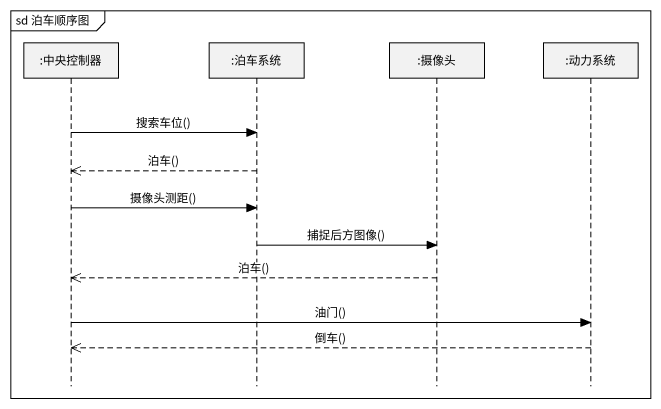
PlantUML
@startuml
mainframe sd 泊车顺序图
hide footbox
participant ":中央控制器" as 中央控制器
participant ":泊车系统" as 泊车系统
participant ":摄像头" as 摄像头
participant ":动力系统" as 动力系统

中央控制器 -> 泊车系统 : 搜索车位()
泊车系统 -->> 中央控制器 : 泊车()
中央控制器 -> 泊车系统 : 摄像头测距()
泊车系统 -> 摄像头 : 捕捉后方图像()
摄像头 -->> 中央控制器 : 泊车()
中央控制器 -> 动力系统 : 油门()
动力系统 -->> 中央控制器 : 倒车()
@enduml
